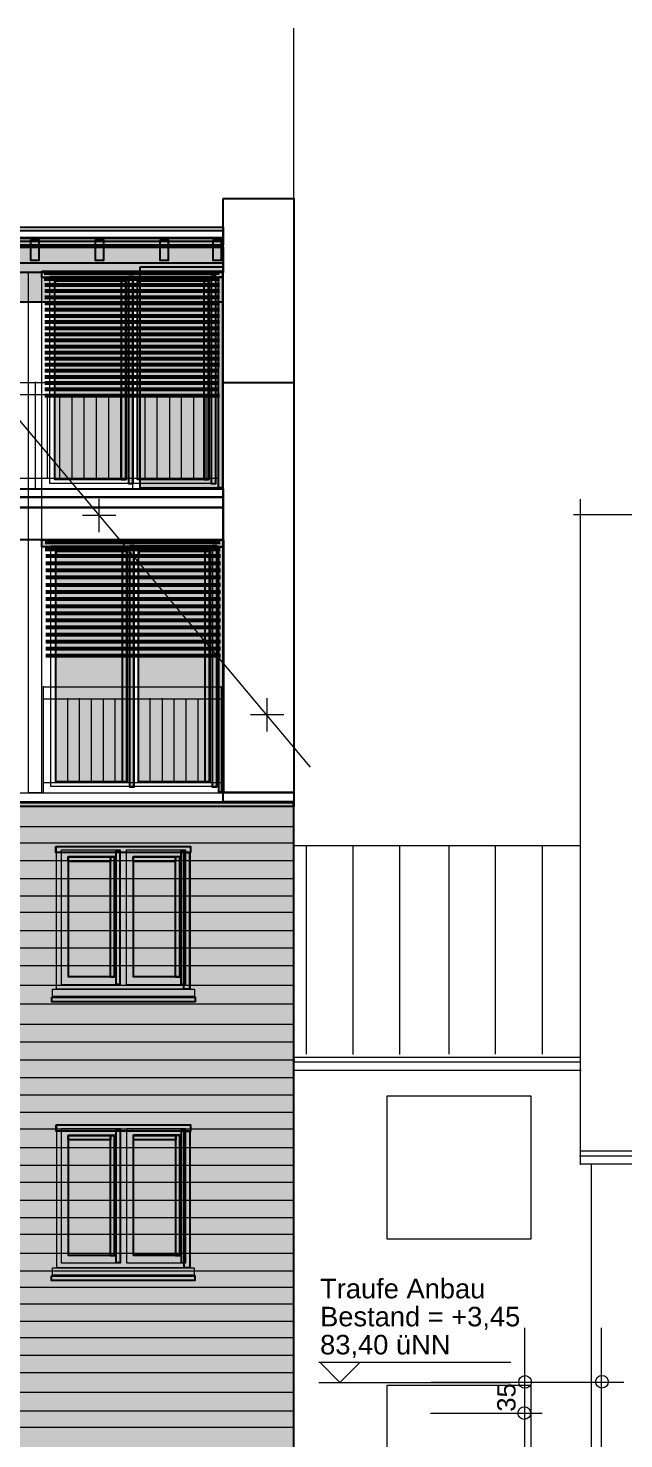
# Model space of a CAD drawing. Header units: millimetres. Extents: x 2976 to 41668, y 1850 to 28527.
# Drawn here: x 21765 to 27965, y 11327 to 26002 of the extents above; entities that cross this region are included whole.
import ezdxf

# ---------------------------------------------------------------- set-up
doc = ezdxf.new("R2010")
doc.units = ezdxf.units.MM
doc.header["$LTSCALE"] = 50
for name, color, linetype in [('00_Wand_Bestand', 7, 'Continuous'), ('01_Daemmung_neu', 9, 'Continuous'), ('02_Grundstuecksgrenze', 8, 'Continuous'), ('05_Linien_stark', 7, 'Continuous'), ('06_Linien_fein', 3, 'Continuous'), ('07_Bemassung', 6, 'Continuous'), ('10_Text', 7, 'Continuous')]:
    doc.layers.add(name, color=color, linetype=linetype)
doc.styles.add('PLAN', font='arial.ttf')

msp = doc.modelspace()

# ---------------------------------------------------------------- hatches: boundary and pattern name
at = {"layer": '00_Wand_Bestand', "transparency": 33554500}
for points in [[(11786, 23817), (23791, 23817), (23791, 23558), (11786, 23558)], [(11790, 23817), (23791, 23817), (23791, 23153), (11790, 23153)], [(22931, 23519), (23791, 23519), (23791, 21217), (22931, 21217)]]:
    msp.add_hatch(color=7, dxfattribs=at).paths.add_polyline_path(points)
at = {"layer": '01_Daemmung_neu'}
msp.add_hatch(color=7, dxfattribs=at).paths.add_polyline_path([(11052, 17954), (24528, 17954), (24528, 8596), (11052, 8596)])
at = {"layer": '02_Grundstuecksgrenze', "transparency": 33554595}
msp.add_hatch(color=7, dxfattribs=at).paths.add_polyline_path([(11791, 23817), (23788, 23817), (23788, 23732), (11791, 23732)])
at = {"layer": '02_Grundstuecksgrenze', "transparency": 33554572}
for points in [[(21908, 23473), (23788, 23473), (23788, 23410), (21908, 23410)], [(22049, 23374), (22737, 23374), (22737, 23328), (22049, 23328)], [(22737, 23374), (22778, 23374), (22778, 21305), (22737, 21305)], [(22814, 23424), (22856, 23424), (22856, 21261), (22814, 21261)], [(22909, 23374), (23597, 23374), (23597, 23328), (22909, 23328)], [(23597, 23374), (23638, 23374), (23638, 21305), (23597, 21305)], [(23674, 23425), (23716, 23425), (23716, 21261), (23674, 21261)], [(23747, 23415), (23789, 23415), (23789, 21220), (23747, 21220)], [(21906, 20681), (23799, 20681), (23799, 20608), (21906, 20608)], [(22059, 20560), (22747, 20560), (22747, 20507), (22059, 20507)], [(22747, 20560), (22788, 20560), (22788, 18159), (22747, 18159)], [(22824, 20619), (22866, 20619), (22866, 18108), (22824, 18108)], [(22920, 20561), (23607, 20561), (23607, 20507), (22920, 20507)], [(23607, 20561), (23648, 20561), (23648, 18160), (23607, 18160)], [(23684, 20619), (23726, 20619), (23726, 18108), (23684, 18108)], [(23748, 20608), (23799, 20608), (23799, 18053), (23748, 18053)], [(11055, 17946), (24525, 17946), (24525, 17904), (11055, 17904)], [(22054, 17490), (23454, 17490), (23454, 17425), (22054, 17425)], [(22181, 17381), (22622, 17381), (22622, 17334), (22181, 17334)], [(22622, 17381), (22661, 17381), (22661, 16128), (22622, 16128)], [(22681, 17451), (22720, 17451), (22720, 16054), (22681, 16054)], [(22859, 17381), (23300, 17381), (23300, 17334), (22859, 17334)], [(23300, 17384), (23339, 17384), (23339, 16128), (23300, 16128)], [(23359, 17450), (23398, 17450), (23398, 16054), (23359, 16054)], [(23386, 17425), (23445, 17425), (23445, 16004), (23386, 16004)], [(22011, 15922), (23502, 15922), (23502, 15873), (22011, 15873)], [(22055, 14592), (23455, 14592), (23455, 14527), (22055, 14527)], [(22682, 14553), (22721, 14553), (22721, 13156), (22682, 13156)], [(23360, 14552), (23399, 14552), (23399, 13156), (23360, 13156)], [(22182, 14483), (22623, 14483), (22623, 14437), (22182, 14437)], [(22623, 14483), (22662, 14483), (22662, 13230), (22623, 13230)], [(22860, 14483), (23301, 14483), (23301, 14437), (22860, 14437)], [(23301, 14486), (23340, 14486), (23340, 13230), (23301, 13230)], [(23387, 14527), (23446, 14527), (23446, 13106), (23387, 13106)], [(22009, 13024), (23500, 13024), (23500, 12975), (22009, 12975)]]:
    msp.add_hatch(color=7, dxfattribs=at).paths.add_polyline_path(points)
at = {"layer": '02_Grundstuecksgrenze', "transparency": 33554590}
for points in [[(22044, 23377), (22785, 23377), (22785, 21307), (22044, 21307)], [(22903, 23380), (23646, 23380), (23646, 21307), (22903, 21307)], [(22054, 20564), (22795, 20564), (22795, 18161), (22054, 18161)], [(22913, 20568), (23656, 20568), (23656, 18162), (22913, 18162)], [(22183, 17385), (22660, 17385), (22660, 16132), (22183, 16132)], [(22862, 17386), (23339, 17386), (23339, 16133), (22862, 16133)], [(22184, 14487), (22661, 14487), (22661, 13234), (22184, 13234)], [(22863, 14488), (23340, 14488), (23340, 13236), (22863, 13236)]]:
    msp.add_hatch(color=7, dxfattribs=at).paths.add_polyline_path(points)

# ---------------------------------------------------------------- linework, layer by layer
at = {"layer": '00_Wand_Bestand'}
for points in [[(11786, 23817), (23791, 23817), (23791, 23558), (11786, 23558)], [(11790, 23817), (23791, 23817), (23791, 23153), (11790, 23153)], [(22931, 23519), (23791, 23519), (23791, 21217), (22931, 21217)]]:
    msp.add_lwpolyline(points, close=True, dxfattribs=at)
at = {"layer": '01_Daemmung_neu'}
msp.add_lwpolyline([(11052, 17954), (24528, 17954), (24528, 8596), (11052, 8596)], close=True, dxfattribs=at)
at = {"layer": '02_Grundstuecksgrenze'}
for points in [[(11791, 23817), (23788, 23817), (23788, 23732), (11791, 23732)], [(21908, 23473), (23788, 23473), (23788, 23410), (21908, 23410)], [(22044, 23377), (22785, 23377), (22785, 21307), (22044, 21307)], [(22049, 23374), (22737, 23374), (22737, 23328), (22049, 23328)], [(22737, 23374), (22778, 23374), (22778, 21305), (22737, 21305)], [(22814, 23424), (22856, 23424), (22856, 21261), (22814, 21261)], [(22903, 23380), (23646, 23380), (23646, 21307), (22903, 21307)], [(22909, 23374), (23597, 23374), (23597, 23328), (22909, 23328)], [(23597, 23374), (23638, 23374), (23638, 21305), (23597, 21305)], [(23674, 23425), (23716, 23425), (23716, 21261), (23674, 21261)], [(23747, 23415), (23789, 23415), (23789, 21220), (23747, 21220)], [(21906, 20681), (23799, 20681), (23799, 20608), (21906, 20608)], [(22054, 20564), (22795, 20564), (22795, 18161), (22054, 18161)], [(22059, 20560), (22747, 20560), (22747, 20507), (22059, 20507)], [(22747, 20560), (22788, 20560), (22788, 18159), (22747, 18159)], [(22824, 20619), (22866, 20619), (22866, 18108), (22824, 18108)], [(22913, 20568), (23656, 20568), (23656, 18162), (22913, 18162)], [(22920, 20561), (23607, 20561), (23607, 20507), (22920, 20507)], [(23607, 20561), (23648, 20561), (23648, 18160), (23607, 18160)], [(23684, 20619), (23726, 20619), (23726, 18108), (23684, 18108)], [(23748, 20608), (23799, 20608), (23799, 18053), (23748, 18053)], [(11055, 17946), (24525, 17946), (24525, 17904), (11055, 17904)], [(22054, 17490), (23454, 17490), (23454, 17425), (22054, 17425)], [(22181, 17381), (22622, 17381), (22622, 17334), (22181, 17334)], [(22183, 17385), (22660, 17385), (22660, 16132), (22183, 16132)], [(22622, 17381), (22661, 17381), (22661, 16128), (22622, 16128)], [(22681, 17451), (22720, 17451), (22720, 16054), (22681, 16054)], [(22859, 17381), (23300, 17381), (23300, 17334), (22859, 17334)], [(22862, 17386), (23339, 17386), (23339, 16133), (22862, 16133)], [(23300, 17384), (23339, 17384), (23339, 16128), (23300, 16128)], [(23359, 17450), (23398, 17450), (23398, 16054), (23359, 16054)], [(23386, 17425), (23445, 17425), (23445, 16004), (23386, 16004)], [(22011, 15922), (23502, 15922), (23502, 15873), (22011, 15873)], [(22055, 14592), (23455, 14592), (23455, 14527), (22055, 14527)], [(22682, 14553), (22721, 14553), (22721, 13156), (22682, 13156)], [(23360, 14552), (23399, 14552), (23399, 13156), (23360, 13156)], [(22182, 14483), (22623, 14483), (22623, 14437), (22182, 14437)], [(22184, 14487), (22661, 14487), (22661, 13234), (22184, 13234)], [(22623, 14483), (22662, 14483), (22662, 13230), (22623, 13230)], [(22860, 14483), (23301, 14483), (23301, 14437), (22860, 14437)], [(22863, 14488), (23340, 14488), (23340, 13236), (22863, 13236)], [(23301, 14486), (23340, 14486), (23340, 13230), (23301, 13230)], [(23387, 14527), (23446, 14527), (23446, 13106), (23387, 13106)], [(22009, 13024), (23500, 13024), (23500, 12975), (22009, 12975)]]:
    msp.add_lwpolyline(points, close=True, dxfattribs=at)
at = {"layer": '05_Linien_stark', "lineweight": 15}
for p, q in [((24531, 4399), (24531, 26002)), ((11824, 22315), (23754, 22315)), ((21838, 22322), (21838, 21216)), ((22851, 22322), (22851, 21216)), ((23747, 22322), (23747, 21215)), ((11823, 22191), (23752, 22191)), ((21964, 22197), (21964, 21316)), ((22091, 22198), (22091, 21317)), ((22221, 22197), (22221, 21315)), ((22345, 22197), (22345, 21315)), ((22472, 22196), (22472, 21315)), ((22602, 22195), (22602, 21314)), ((22727, 22195), (22727, 21314)), ((22978, 22197), (22978, 21316)), ((23104, 22198), (23104, 21317)), ((23235, 22197), (23235, 21315)), ((23359, 22197), (23359, 21315)), ((23486, 22196), (23486, 21315)), ((23616, 22195), (23616, 21314)), ((11824, 21320), (23754, 21320)), ((21916, 19149), (23781, 19149)), ((21922, 19156), (21922, 18049)), ((23774, 19156), (23774, 18051)), ((21916, 19025), (23780, 19025)), ((22048, 19032), (22048, 18151)), ((22175, 19031), (22175, 18149)), ((22295, 19031), (22295, 18149)), ((22419, 19030), (22419, 18149)), ((22546, 19029), (22546, 18148)), ((22667, 19029), (22667, 18148)), ((22787, 19027), (22787, 18152)), ((22911, 19031), (22911, 18149)), ((23033, 19032), (23033, 18150)), ((23160, 19031), (23160, 18149)), ((23281, 19030), (23281, 18149)), ((23405, 19030), (23405, 18149)), ((23532, 19029), (23532, 18148)), ((23652, 19029), (23652, 18148)), ((21916, 18154), (23780, 18154)), ((24792, 12125), (26790, 12125)), ((25010, 11912), (24796, 12126)), ((25010, 11914), (25218, 12122)), ((24791, 11912), (26790, 11912)), ((27115, 11589), (25953, 11589))]:
    msp.add_line(p, q, dxfattribs=at)
at = {"layer": '05_Linien_stark', "lineweight": 53}
for p, q in [((23754, 23454), (21933, 23454)), ((23755, 23390), (21933, 23390)), ((23757, 23329), (21937, 23329)), ((23757, 23265), (21937, 23265)), ((23757, 23201), (21937, 23201)), ((23757, 23138), (21937, 23138)), ((23757, 23071), (21937, 23071)), ((23757, 23007), (21937, 23007)), ((23756, 22944), (21937, 22944)), ((23756, 22879), (21937, 22879)), ((23757, 22816), (21937, 22816)), ((23757, 22753), (21937, 22753)), ((23758, 22689), (21938, 22689)), ((23758, 22625), (21938, 22625)), ((23758, 22563), (21938, 22563)), ((23758, 22500), (21938, 22500)), ((23751, 22436), (21938, 22436)), ((23750, 22372), (21938, 22372)), ((23752, 22308), (21938, 22308)), ((23754, 22242), (21937, 22242)), ((23757, 22178), (21938, 22178)), ((23764, 20653), (21943, 20653)), ((23765, 20580), (21943, 20580)), ((23767, 20508), (21947, 20508)), ((23767, 20434), (21947, 20434)), ((23767, 20360), (21947, 20360)), ((23767, 20287), (21947, 20287)), ((23767, 20209), (21947, 20209)), ((23767, 20135), (21947, 20135)), ((23766, 20062), (21947, 20062)), ((23766, 19987), (21947, 19987)), ((23767, 19913), (21947, 19913)), ((23767, 19840), (21947, 19840)), ((23768, 19766), (21948, 19766)), ((23768, 19692), (21948, 19692)), ((23768, 19619), (21948, 19619)), ((23768, 19546), (21948, 19546)), ((23768, 19472), (21948, 19472))]:
    msp.add_line(p, q, dxfattribs=at)
at = {"layer": '05_Linien_stark', "lineweight": 25}
for points in [[(23793, 24229), (24531, 24229), (24531, 18050), (23793, 18050)], [(11784, 23933), (23794, 23933), (23794, 23822), (11784, 23822)], [(11784, 23897), (23793, 23897), (23793, 23745), (11784, 23745)], [(11785, 23787), (23793, 23787), (23793, 23744), (11785, 23744)], [(21792, 23802), (21876, 23802), (21876, 23586), (21792, 23586)], [(22465, 23802), (22549, 23802), (22549, 23586), (22465, 23586)], [(23140, 23802), (23223, 23802), (23223, 23587), (23140, 23587)], [(23690, 23801), (23773, 23801), (23773, 23586), (23690, 23586)], [(11786, 23723), (23793, 23723), (23793, 23461), (11786, 23461)], [(23793, 22317), (24531, 22317), (24531, 17953), (23793, 17953)], [(11785, 21210), (23793, 21210), (23793, 21122), (11785, 21122)], [(11785, 21016), (23794, 21016), (23794, 20681), (11785, 20681)], [(11786, 21122), (23794, 21122), (23794, 21017), (11786, 21017)], [(11047, 17954), (24531, 17954), (24531, 17906), (11047, 17906)], [(11048, 17954), (24531, 17954), (24531, 17906), (11048, 17906)]]:
    msp.add_lwpolyline(points, close=True, dxfattribs=at)
at = {"layer": '05_Linien_stark', "lineweight": 20}
for points in [[(21767, 23462), (21902, 23462), (21902, 18048), (21767, 18048)], [(21991, 23423), (22853, 23423), (22853, 21266), (21991, 21266)], [(22042, 23378), (22786, 23378), (22786, 21304), (22042, 21304)], [(22852, 23423), (23713, 23423), (23713, 21266), (22852, 21266)], [(22902, 23378), (23646, 23378), (23646, 21305), (22902, 21305)], [(22001, 20618), (22863, 20618), (22863, 18113), (22001, 18113)], [(22052, 20566), (22796, 20566), (22796, 18158), (22052, 18158)], [(22862, 20619), (23723, 20619), (23723, 18113), (22862, 18113)], [(22912, 20567), (23656, 20567), (23656, 18158), (22912, 18158)], [(19233, 18047), (24533, 18047), (24533, 17952), (19233, 17952)], [(22061, 17494), (23450, 17494), (23450, 16005), (22061, 16005)], [(22112, 17453), (22724, 17453), (22724, 16051), (22112, 16051)], [(22183, 17387), (22666, 17387), (22666, 16129), (22183, 16129)], [(22790, 17453), (23402, 17453), (23402, 16051), (22790, 16051)], [(22861, 17387), (23344, 17387), (23344, 16129), (22861, 16129)], [(22019, 16004), (23496, 16004), (23496, 15928), (22019, 15928)], [(25503, 14895), (26996, 14895), (26996, 13403), (25503, 13403)], [(22062, 14596), (23451, 14596), (23451, 13107), (22062, 13107)], [(22113, 14555), (22725, 14555), (22725, 13153), (22113, 13153)], [(22791, 14555), (23403, 14555), (23403, 13153), (22791, 13153)], [(22184, 14489), (22667, 14489), (22667, 13231), (22184, 13231)], [(22862, 14489), (23345, 14489), (23345, 13231), (22862, 13231)], [(22017, 13105), (23494, 13105), (23494, 13029), (22017, 13029)], [(25503, 11885), (26996, 11885), (26996, 10393), (25503, 10393)]]:
    msp.add_lwpolyline(points, close=True, dxfattribs=at)
at = {"layer": '06_Linien_fein', "lineweight": 9}
for p, q in [((24703, 18313), (19897, 24041)), ((27514, 14176), (27514, 21101)), ((33664, 20941), (27441, 20941)), ((24529, 17693), (11045, 17693)), ((24529, 17522), (11046, 17522)), ((27518, 17496), (24535, 17496)), ((24661, 15327), (24661, 17493)), ((25147, 15326), (25147, 17495)), ((25635, 15326), (25635, 17496)), ((26146, 15329), (26146, 17495)), ((26631, 15328), (26631, 17496)), ((27120, 15328), (27120, 17498)), ((24529, 17340), (11045, 17340)), ((24529, 17154), (11045, 17154)), ((24529, 16972), (11046, 16972)), ((24529, 16801), (11045, 16801)), ((24534, 16613), (11050, 16613)), ((24534, 16432), (11051, 16432)), ((24536, 16247), (11053, 16247)), ((24529, 16043), (11045, 16043)), ((24534, 15849), (11050, 15849)), ((24530, 15638), (11047, 15638)), ((24529, 15454), (11045, 15454)), ((24541, 15266), (11057, 15266)), ((27517, 15295), (24523, 15295)), ((27515, 15246), (24523, 15246)), ((27521, 15160), (24526, 15160)), ((24531, 15082), (11048, 15082)), ((24529, 14901), (11046, 14901)), ((24530, 14720), (11046, 14720)), ((24529, 14548), (11045, 14548)), ((24529, 14354), (11045, 14354)), ((33724, 14269), (27503, 14269)), ((33724, 14318), (27512, 14318)), ((24529, 14172), (11046, 14172)), ((33730, 14183), (27506, 14183)), ((27628, 8288), (27628, 14183)), ((24529, 13993), (11045, 13993)), ((24529, 13807), (11045, 13807)), ((24529, 13626), (11046, 13626)), ((24529, 13454), (11045, 13454)), ((24529, 13254), (11045, 13254)), ((24529, 13072), (11046, 13072)), ((24529, 12901), (11045, 12901)), ((24527, 12729), (11044, 12729)), ((24528, 12547), (11044, 12547)), ((24532, 11616), (11049, 11616)), ((24533, 11445), (11049, 11445))]:
    msp.add_line(p, q, dxfattribs=at)
at = {"layer": '06_Linien_fein', "lineweight": 5}
for p, q in [((22503, 20759), (22503, 21105)), ((22676, 20932), (22331, 20932)), ((24253, 18686), (24253, 19032)), ((24425, 18859), (24080, 18859))]:
    msp.add_line(p, q, dxfattribs=at)
at = {"layer": '06_Linien_fein', "lineweight": 9}
msp.add_lwpolyline([(24534, 11809), (17792, 11807), (11050, 11809)], dxfattribs=at)
at = {"layer": '07_Bemassung', "lineweight": 15}
for p, q in [((26934, 7683), (26934, 12483)), ((27734, 7683), (27734, 12483)), ((27964, 11913), (25960, 11913))]:
    msp.add_line(p, q, dxfattribs=at)
at = {"layer": '07_Bemassung', "lineweight": 9}
for p, q in [((24527, 12376), (11044, 12376)), ((24534, 12193), (11050, 12193)), ((24534, 12012), (11051, 12012))]:
    msp.add_line(p, q, dxfattribs=at)
at = {"layer": '07_Bemassung', "lineweight": 18}
for centre in [(26937, 11918), (27737, 11920), (26929, 11594)]:
    msp.add_circle(centre, 65.8, dxfattribs=at)

# ---------------------------------------------------------------- texts
at = {"layer": '07_Bemassung', "style": 'PLAN'}
msp.add_text('35', height=190.5, rotation=90, dxfattribs=at).set_placement((26838, 11609))
at = {"layer": '10_Text', "style": 'PLAN'}
for s, p in [('Traufe Anbau', (24804, 12788)), ('Bestand = +3,45', (24804, 12497)), ('83,40 üNN', (24804, 12205))]:
    msp.add_text(s, height=203.2, dxfattribs=at).set_placement(p)

doc.saveas('drawing.dxf')
